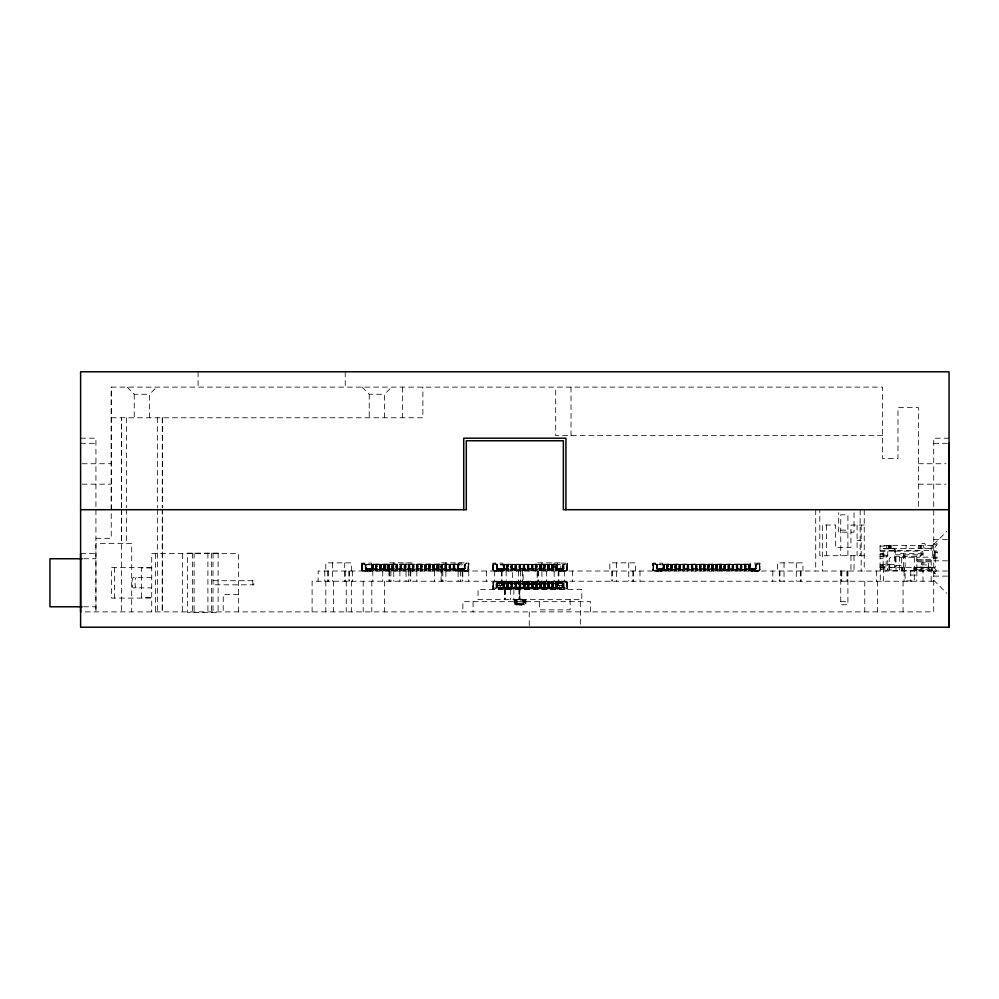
<?xml version="1.0" encoding="UTF-8"?>
<svg xmlns="http://www.w3.org/2000/svg" width="999" height="999" viewBox="0 0 999 999"><rect width="100%" height="100%" fill="white"/><g stroke="black" fill="none" stroke-linecap="round" stroke-linejoin="round"><path stroke-width="0.75" stroke-dasharray="5 3.75" d="M95.929 509.715L95.929 611.888L95.929 543.431L131.693 543.431L131.693 611.888M111.251 509.715L111.251 387.113L882.629 387.113L882.629 458.628L897.964 458.628L897.964 407.542L918.393 407.542L918.393 509.715M365.147 565.809L365.971 564.81L371.578 564.273L458.841 564.273L371.578 564.285M463.636 569.48L464.498 568.868L464.448 564.81L464.248 568.868L458.841 568.856L458.841 564.785L464.448 564.81L465.272 565.809M503.758 582.767L504.095 587.974L556.318 587.961L556.53 582.767L556.718 587.462L503.983 587.961L503.521 583.441L502.559 582.767L503.558 587.974L503.696 581.443M656.331 565.809L657.155 564.81L662.762 564.273L750.024 564.273L662.762 564.285M894.38 548.851L895.404 549.875L895.404 566.62L894.38 567.644L894.38 548.851L883.141 548.851M880.082 551.51L895.404 551.011M497.102 569.405L496.466 568.156L497.902 568.768M563.861 587.974L563.861 583.379L496.441 583.379L563.249 582.767L563.836 584.09L561.813 583.478M467.582 570.766L468.344 563.149L468.469 570.067L467.22 570.816L363.211 570.816L361.8 569.617L361.638 563.149L361.8 569.617L362.837 570.766M467.507 570.779L468.631 569.617L468.781 563.149L468.469 570.067L468.593 563.149L468.469 570.067L464.76 570.816L466.833 570.816M494.218 581.468L493.144 582.405L493.119 589.098L493.244 582.18L494.218 581.468L565.809 581.443L567.444 583.691L566.82 581.855M514.935 604.482L516.67 604.482L516.695 599.637L516.97 604.582L516.67 599.912L514.935 599.987L515.234 604.782L525.099 604.482L525.099 599.987L524.8 604.782L516.67 604.782M558.291 570.816A1.636 1.636 0 0 0 559.078 571.016L566.908 570.304L567.182 563.149L566.82 570.392M758.016 570.816L755.943 570.816L759.64 570.104L759.777 563.149L759.652 570.067L758.391 570.816L654.382 570.816L652.984 569.617L652.822 563.149L662.762 563.149L662.974 570.816L659.902 570.529M931.168 567.432L931.468 570.716M458.841 568.868L465.272 568.868L458.042 569.393L457.729 564.285L372.814 564.273L372.24 568.818L371.278 569.48M503.758 569.48L503.708 564.46L508.691 564.273L556.318 564.285L556.63 569.393L556.318 564.285L535.264 564.273M555.694 570.816C552.472 559.115 560.352 566.033 555.694 568.481M563.673 582.929L563.836 584.09L562.237 582.767M662.462 569.48L663.423 568.818L663.998 564.273L748.913 564.285L749.125 569.48L756.455 568.868L748.501 568.481L748.288 570.816M371.503 569.455L372.702 564.285L393.756 564.373M758.74 570.779L759.802 569.617L759.964 563.149L750.024 563.149L749.812 570.816L752.884 570.529M371.99 564.685L371.578 569.43L372.814 564.273L373.326 570.816M372.54 564.348L372.365 569.28M496.403 583.591C502.435 582.579 504.507 583.004 504.607 587.674L555.694 587.674C557.729 582.467 555.394 581.605 563.086 583.379C562.549 583.453 562.025 585.289 562.412 587.774M461.7 570.529L458.628 570.816L458.841 563.149L468.843 563.149L468.793 569.805A1.636 1.636 0 0 1 467.22 571.016L462.799 571.016L462.874 581.231M497.689 569.405L497.252 564.81L497.19 568.868C498.776 571.116 495.766 565.996 497.252 564.81L502.872 564.785L497.452 564.785L496.441 565.809M657.642 569.393L657.155 564.81L657.966 569.48M368.718 570.529L371.79 570.816L371.578 563.149L361.576 563.149L361.576 569.38L361.95 570.067L362.088 563.149L362.113 570.304L365.659 570.816L363.586 570.816M494.218 570.791L493.256 570.104L493.369 563.149L493.394 570.304L494.218 570.791L566.558 570.604M493.781 581.63L493.106 582.504A1.436 1.436 0 0 1 494.493 581.443L494.493 581.231A1.636 1.636 0 0 0 492.919 582.442L492.857 589.098L567.444 589.098L567.444 582.867L567.057 582.18L566.933 589.098L566.52 581.63M566.52 570.629L567.37 563.149L557.43 563.149L557.217 570.816L560.139 570.816M653.371 570.392C654.145 571.89 652.135 564.31 653.259 563.149L653.296 570.304L656.842 570.816L654.77 570.816M375.724 568.793L375.774 564.91L376.998 564.91L377.135 569.018L375.636 569.018L375.774 566.421M507.005 568.793L507.055 564.91L508.291 564.91L508.429 569.018L506.918 569.018L507.055 566.421M666.907 568.793L666.957 564.91L668.181 564.91L668.319 569.018L666.82 569.018L666.957 566.421M504.607 581.955L493.394 581.955L493.369 589.098L493.144 582.405M748.288 570.304L759.49 570.304L759.515 563.149L759.977 569.805A1.636 1.636 0 0 1 758.391 571.016L753.77 570.816M492.857 588.798L493.681 587.974L497.452 587.974L497.452 582.767L557.879 582.954L557.504 587.162L502.335 587.162C502.26 571.241 504.108 598.039 504.607 583.766M457.105 570.816L457.105 568.743L458.004 568.493L457.729 564.285L406.019 564.273M562.4 568.768C565.521 569.08 563.249 561.563 557.43 564.785L563.049 564.81L563.861 565.809M664.497 570.816L663.998 564.273L663.548 569.28M749.687 569.48L748.913 564.285L663.486 564.785M525.099 599.987L523.364 599.987L523.101 604.495L525.099 604.482M365.147 564.273L365.759 569.48L464.66 569.48L465.247 568.156L463.798 568.768M503.658 569.28L496.441 568.868L502.872 568.868L497.452 568.868M656.331 564.273L656.942 569.48L755.843 569.48L756.43 568.156L754.982 568.768M563.573 587.175L563.736 583.379L563.411 587.3L557.43 587.462L562.849 587.462L563.861 586.45M502.022 582.767L504.632 582.767M516.683 604.283C527.36 607.892 525.499 595.591 516.933 599.825C528.483 597.177 524.925 608.416 515.234 604.482L516.683 604.283L516.833 599.712M501.723 583.478L501.61 585.626L501.423 582.767L501.723 583.478L497.727 583.591M497.165 583.741L498.139 582.767L497.252 587.449L502.872 587.462L497.452 587.462L496.441 586.45M755.431 568.868L755.631 564.81L750.024 564.785L750.024 568.868L755.431 568.868L754.819 569.48M503.121 587.537L556.48 587.674C554.87 584.24 559.502 582.917 555.694 583.766M373.326 568.743L373.326 564.572M504.607 568.743C505.894 559.964 501.223 566.62 504.607 568.481M555.694 583.503L555.694 587.674L555.694 581.443M664.497 568.743L664.497 564.572M523.364 599.912L524.8 599.987C521.828 598.551 521.79 606.081 524.8 604.782M371.578 564.785L366.171 564.785L365.909 568.868L366.783 569.48M503.808 564.373L503.521 568.818L497.215 568.868L497.452 564.785M562.849 587.462L563.111 583.379L563.411 587.3M663.723 564.348L663.348 568.98L657.105 568.868L657.354 564.785L662.762 564.785M459.14 568.768C456.406 566.795 459.428 571.678 464.248 569.48L464.248 564.273L468.032 564.273L468.843 563.461M464.822 564.959L464.51 568.868L458.179 568.818L459.14 569.48M498.064 582.767C496.266 586.763 496.928 589.173 497.689 582.854M562.849 564.785L563.111 568.868L563.411 564.959M749.188 564.46L749.3 568.468L750.024 568.493M760.027 563.461L759.215 564.273L755.431 564.273L755.431 569.48L749.362 568.818L755.681 568.868L755.631 564.81L755.144 569.393M458.004 564.46L458.004 568.493L458.116 567.744M461.7 570.716L458.628 570.816M752.884 570.716L749.812 570.816M372.302 564.785C372.127 577.659 375.237 554.932 371.578 568.493M502.872 589.098L503.084 581.443L500.012 581.543L503.084 581.443M493.244 582.18L493.069 583.691M567.157 569.855L567.444 568.568L566.908 570.304L555.694 570.304M565.434 570.816L563.361 570.816L566.233 570.966A1.636 1.636 0 0 0 567.382 569.805L567.444 563.149M664.285 568.481L663.448 568.019L663.511 564.635L663.099 569.48M494.867 581.443L500.162 581.443M555.694 581.955L567.195 582.504A1.436 1.436 0 0 0 565.809 581.443L563.361 581.443L565.434 581.443M563.861 564.273L563.249 569.48L496.441 568.868L503.671 568.98M379.857 568.481L381.231 569.018L381.081 564.91L379.857 564.91L379.72 569.018M383.941 568.481L385.314 569.018L385.177 564.91L383.941 564.91L383.803 569.018M388.037 568.481L389.398 569.018L389.26 564.91L388.037 564.91L387.887 569.018M392.12 568.481L393.481 569.018L393.344 564.91L392.12 564.91L391.983 569.018M396.203 568.481L397.577 569.018L397.427 564.91L396.203 564.91L396.066 569.018M400.299 568.481L401.66 569.018L401.523 564.91L400.299 564.91L400.149 569.018M404.383 568.481L405.744 569.018L405.606 564.91L404.383 564.91L404.245 569.018M408.466 568.481L409.827 569.018L409.69 564.91L408.466 564.91L408.329 569.018M412.55 568.481L413.923 569.018L413.773 564.91L412.55 564.91L412.412 569.018M416.645 568.481L418.007 569.018L417.869 564.91L416.645 564.91L416.496 569.018M420.729 568.481L422.09 569.018L421.953 564.91L420.729 564.91L420.591 569.018M424.812 568.481L426.186 569.018L426.036 564.91L424.812 564.91L424.675 569.018M428.896 568.481L430.269 569.018L430.132 564.91L428.896 564.91L428.758 569.018M432.992 568.481L434.353 569.018L434.215 564.91L432.992 564.91L432.842 569.018M437.075 568.481L438.436 569.018L438.299 564.91L437.075 564.91L436.938 569.018M441.158 568.481L442.532 569.018L442.382 564.91L441.158 564.91L441.021 569.018M445.242 568.481L446.615 569.018L446.478 564.91L445.242 564.91L445.104 569.018M449.338 568.481L450.699 569.018L450.561 564.91L449.338 564.91L449.188 569.018M453.421 568.481L454.782 569.018L454.645 564.91L453.421 564.91L453.284 569.018M508.291 587.35L508.429 583.229L506.918 583.229L507.055 587.35M511.151 568.481L512.512 569.018L512.375 564.91L511.151 564.91L511.001 569.018M512.375 587.35L512.512 583.229L511.001 583.229L511.151 587.35M515.234 568.481L516.595 569.018L516.458 564.91L515.234 564.91L515.097 569.018M516.458 587.35L516.595 583.229L515.097 583.229L515.234 587.35M519.318 568.481L520.691 569.018L520.541 564.91L519.318 564.91L519.18 569.018M520.541 587.35L520.691 583.229L519.18 583.229L519.318 587.35M523.414 568.481L524.775 569.018L524.637 564.91L523.414 564.91L523.264 569.018M524.637 587.35L524.775 583.229L523.264 583.229L523.414 587.35M527.497 568.481L528.858 569.018L528.721 564.91L527.497 564.91L527.36 569.018M528.721 587.35L528.858 583.229L527.36 583.229L527.497 587.35M531.58 568.481L532.942 569.018L532.804 564.91L531.58 564.91L531.443 569.018M532.804 587.35L532.942 583.229L531.443 583.229L531.58 587.35M535.664 568.481L537.037 569.018L536.888 564.91L535.664 564.91L535.526 569.018M536.888 587.35L537.037 583.229L535.526 583.229L535.664 587.35M539.76 568.481L541.121 569.018L540.983 564.91L539.76 564.91L539.61 569.018M540.983 587.35L541.121 583.229L539.61 583.229L539.76 587.35M543.843 568.481L545.204 569.018L545.067 564.91L543.843 564.91L543.706 569.018M545.067 587.35L545.204 583.229L543.706 583.229L543.843 587.35M547.927 568.481L549.3 569.018L549.15 564.91L547.927 564.91L547.789 569.018M549.15 587.35L549.3 583.229L547.789 583.229L547.927 587.35M552.01 568.481L553.384 569.018L553.246 564.91L552.01 564.91L551.873 569.018M553.246 587.35L553.384 583.229L551.873 583.229L552.01 587.35M671.041 568.481L672.414 569.018L672.265 564.91L671.041 564.91L670.903 569.018M675.124 568.481L676.498 569.018L676.36 564.91L675.124 564.91L674.987 569.018M679.22 568.481L680.581 569.018L680.444 564.91L679.22 564.91L679.07 569.018M683.304 568.481L684.665 569.018L684.527 564.91L683.304 564.91L683.166 569.018M687.387 568.481L688.761 569.018L688.611 564.91L687.387 564.91L687.25 569.018M691.47 568.481L692.844 569.018L692.707 564.91L691.47 564.91L691.333 569.018M695.566 568.481L696.927 569.018L696.79 564.91L695.566 564.91L695.416 569.018M699.65 568.481L701.011 569.018L700.873 564.91L699.65 564.91L699.512 569.018M703.733 568.481L705.107 569.018L704.957 564.91L703.733 564.91L703.596 569.018M707.829 568.481L709.19 569.018L709.053 564.91L707.829 564.91L707.679 569.018M711.912 568.481L713.274 569.018L713.136 564.91L711.912 564.91L711.775 569.018M715.996 568.481L717.369 569.018L717.22 564.91L715.996 564.91L715.858 569.018M720.079 568.481L721.453 569.018L721.315 564.91L720.079 564.91L719.942 569.018M724.175 568.481L725.536 569.018L725.399 564.91L724.175 564.91L724.025 569.018M728.259 568.481L729.62 569.018L729.482 564.91L728.259 564.91L728.121 569.018M732.342 568.481L733.716 569.018L733.566 564.91L732.342 564.91L732.205 569.018M736.425 568.481L737.799 569.018L737.662 564.91L736.425 564.91L736.288 569.018M740.521 568.481L741.882 569.018L741.745 564.91L740.521 564.91L740.371 569.018M744.605 568.481L745.966 569.018L745.828 564.91L744.605 564.91L744.467 569.018M468.568 569.855L468.643 568.568M759.752 569.855L759.827 568.568M555.919 583.766L556.593 583.753L556.68 587.649L503.346 587.674L503.284 582.804M381.343 569.28L379.608 569.28L381.343 569.28L381.243 571.016M385.427 569.28L383.691 569.28L385.427 569.28L385.327 571.016M389.51 569.28L387.774 569.28L389.51 569.28L389.41 571.016M393.606 569.28L391.87 569.28L393.606 569.28L393.494 571.016M397.689 569.28L395.954 569.28L397.689 569.28L397.59 571.016M401.773 569.28L400.037 569.28L401.773 569.28L401.673 571.016M405.856 569.28L404.12 569.28L405.856 569.28L405.756 571.016M409.952 569.28L408.216 569.28L409.952 569.28L409.852 571.016M414.036 569.28L412.3 569.28L414.036 569.28L413.936 571.016M418.119 569.28L416.383 569.28L418.119 569.28L418.019 571.016M422.202 569.28L420.467 569.28L422.202 569.28L422.102 571.016M426.298 569.28L424.563 569.28L426.298 569.28L426.198 571.016M430.382 569.28L428.646 569.28L430.382 569.28L430.282 571.016M434.465 569.28L432.729 569.28L434.465 569.28L434.365 571.016M438.561 569.28L436.813 569.28L438.561 569.28L438.449 571.016M442.644 569.28L440.909 569.28L442.644 569.28L442.545 571.016M446.728 569.28L444.992 569.28L446.728 569.28L446.628 571.016M450.811 569.28L449.075 569.28L450.811 569.28L450.711 571.016M454.907 569.28L453.171 569.28L454.907 569.28L454.795 571.016M672.527 569.28L670.791 569.28L672.527 569.28L672.427 571.016M676.61 569.28L674.874 569.28L676.61 569.28L676.51 571.016M680.694 569.28L678.958 569.28L680.694 569.28L680.594 571.016M684.79 569.28L683.041 569.28L684.79 569.28L684.677 571.016M688.873 569.28L687.137 569.28L688.873 569.28L688.773 571.016M692.956 569.28L691.221 569.28L692.956 569.28L692.856 571.016M697.04 569.28L695.304 569.28L697.04 569.28L696.94 571.016M701.136 569.28L699.4 569.28L701.136 569.28L701.023 571.016M705.219 569.28L703.483 569.28L705.219 569.28L705.119 571.016M709.302 569.28L707.567 569.28L709.302 569.28L709.203 571.016M713.386 569.28L711.65 569.28L713.386 569.28L713.286 571.016M717.482 569.28L715.746 569.28L717.482 569.28L717.382 571.016M721.565 569.28L719.829 569.28L721.565 569.28L721.465 571.016M725.649 569.28L723.913 569.28L725.649 569.28L725.549 571.016M729.745 569.28L727.996 569.28L729.745 569.28L729.632 571.016M733.828 569.28L732.092 569.28L733.828 569.28L733.728 571.016M737.911 569.28L736.176 569.28L737.911 569.28L737.811 571.016M741.995 569.28L740.259 569.28L741.995 569.28L741.895 571.016M746.091 569.28L744.355 569.28L746.091 569.28L745.978 571.016M748.501 568.481L748.913 564.285L749.337 568.019M750.024 564.285L749.612 569.48L750.324 569.48M504.383 568.481C500.786 569.442 505.694 567.569 503.621 564.61L503.708 567.757M558.416 582.767L558.216 585.626L558.416 582.767L557.779 582.817M465.272 564.273L464.66 569.48L465.272 564.585L466.708 563.149M756.455 564.273L755.843 569.48L756.455 564.585L757.891 563.149M503.621 584.103L504.607 583.503M497.152 583.478L496.466 584.09L496.628 582.929M556.992 584.303L557.804 583.478L502.022 583.478L502.847 584.303M557.504 589.21L558.016 587.774L563.636 587.774L563.149 583.478M558.528 589.21L559.04 587.774M562.887 568.593L563.836 568.156L563.673 569.318M560.139 581.443L557.217 581.443L557.43 589.098M510.988 581.231L510.889 582.966L512.624 582.966L512.624 569.28L510.889 569.28L510.988 571.016M516.608 571.016L516.72 569.28L514.985 569.28L515.084 571.016M520.704 571.016L520.804 569.28L519.068 569.28L519.168 571.016M524.787 571.016L524.887 569.28L523.151 569.28L523.151 582.966L524.887 582.966L524.787 581.231M528.871 571.016L528.971 569.28L527.235 569.28L527.335 571.016M532.954 571.016L533.066 569.28L531.331 569.28L531.431 571.016M535.514 581.231L535.414 582.966L537.15 582.966L537.15 569.28L535.414 569.28L535.514 571.016M541.133 571.016L541.233 569.28L539.497 569.28L539.597 571.016M545.217 571.016L545.317 569.28L543.581 569.28L543.693 571.016M549.313 571.016L549.413 569.28L547.677 569.28L547.777 571.016M553.396 571.016L553.496 569.28L551.76 569.28L551.86 571.016M563.748 569.243L556.718 568.468L556.593 564.46M497.04 583.478L496.203 584.203L497.902 583.478L497.165 584.203L497.215 583.379L503.371 583.154M557.879 582.954L558.216 583.591M496.84 571.016L496.94 570.204M468.469 570.067L468.843 569.38M567.057 570.067L567.232 569.38M759.652 570.067L760.027 569.38M371.541 568.731L372.265 568.019M503.071 568.631L503.546 568.019M557.28 583.553L556.718 584.502M664.497 568.481L662.462 568.768L663.448 568.019M749.3 570.741L749.412 564.273M496.515 583.079L503.671 583.279M503.284 564.685L557.43 564.273L503.284 564.685C502.372 572.177 505.619 568.181 497.452 569.48L497.452 564.273L493.681 564.273L492.857 563.461M368.881 570.816L371.79 570.816M500.162 570.816L503.084 570.816L502.872 563.149L492.857 563.149L492.919 569.805A1.636 1.636 0 0 0 494.493 571.016L494.493 570.816A1.436 1.436 0 0 1 493.106 569.755L493.781 570.629M660.064 570.816L662.974 570.816M556.73 583.691C558.603 580.981 554.982 585.601 556.543 587.712M496.84 570.816L494.867 570.816M932.704 548.439L932.704 545.379L934.752 542.307L937.299 544.018L935.251 547.077A3.059 3.059 0 0 1 932.704 548.439L883.141 548.439L883.141 567.644M458.154 568.019L458.841 568.493M503.546 584.24L502.872 583.766M556.718 564.785L557.292 569.38L556.78 568.818L563.074 568.98L563.074 568.281M557.804 582.767L557.43 583.104M563.411 568.718C564.335 569.842 563.336 567.956 563.861 564.585L565.297 563.149M461.251 570.816L460.489 571.016A1.636 1.636 0 0 1 459.702 570.816L461.288 571.016M500.449 581.443L501.223 581.231A1.636 1.636 0 0 1 502.01 581.443L500.424 581.231M559.852 570.816L559.078 571.016M752.434 570.816L751.673 571.016A1.636 1.636 0 0 1 750.886 570.816L752.472 571.016M557.23 583.016L562.849 582.767L562.849 587.974L566.62 587.974L567.444 588.798M495.454 570.816L494.493 570.816M556.793 583.104L563.848 583.204L563.861 587.674L565.297 589.098M555.694 568.743L555.694 564.572M663.348 568.98L662.687 569.455M921.465 555.032L919.417 557.28L895.404 557.28M468.231 570.392L457.105 570.304M515.234 599.987L516.67 599.912M149.575 417.769L149.575 394.268L156.718 387.113M384.565 417.769L384.565 394.268L391.708 387.113M496.89 564.959L497.19 568.868L496.466 568.156M502.335 589.21L501.823 587.774L496.203 587.774L496.203 583.791L497.227 582.767M495.005 589.098L496.441 587.674L496.466 583.279L497.065 587.387L497.19 583.379L497.452 587.462M514.935 599.987L515.234 604.782M563.561 569.405L556.63 568.98M556.992 587.262L556.281 587.974L556.593 583.753L556.618 587.762M922.989 554.52L920.691 555.032M933.728 544.455L946.865 531.318M458.841 564.285L458.429 569.48M557.43 564.285L557.017 569.48L562.849 569.48L562.849 564.273L566.62 564.273L567.444 563.461M364.498 571.016L367.832 570.816M462.587 571.016L465.921 570.816M495.791 571.016L499.125 570.816M495.791 581.443L499.125 581.231M561.176 571.016L564.51 570.816M564.373 571.016L564.298 581.443L559.078 581.231A1.636 1.636 0 0 0 558.291 581.443M655.681 571.016L659.015 570.816M753.77 571.016L757.105 570.816M369.131 571.016L370.716 570.816A1.636 1.636 0 0 1 369.93 571.016L369.168 570.816M500.424 571.016L502.01 570.816A1.636 1.636 0 0 1 501.223 571.016L500.449 570.816M660.314 571.016L661.9 570.816A1.636 1.636 0 0 1 661.113 571.016L660.351 570.816M557.105 583.891L502.834 583.516M759.402 570.392L758.691 570.779M372.165 568.256L371.278 568.768M750.324 568.768L662.974 568.631L663.998 564.273L664.073 568.481L663.873 564.285M662.899 569.38L657.155 569.08L656.355 568.156L656.942 569.48M464.06 568.718L465.247 568.156L464.822 568.718M755.244 568.718L755.681 568.156L755.681 568.868M756.006 568.718L756.43 568.156L755.731 568.768M933.89 572.502L936.438 570.804M523.364 599.675L523.351 604.782M516.67 604.482L516.883 599.974M523.364 599.987L523.364 604.482M458.017 570.816L458.229 564.273M556.605 570.816L556.818 564.273M372.852 569.48L372.839 569.28M504.145 569.48L504.133 569.28M555.694 583.066L504.133 582.979M664.035 569.48L664.023 569.28M494.493 581.443L495.454 581.443M557.492 582.792L557.43 587.974L502.872 587.974L557.43 587.974M562.612 582.767L563.636 583.791L563.573 587.774L563.573 583.379L563.049 587.449L562.812 582.941L557.43 583.404M662.762 569.143L663.174 564.685M564.51 581.231L566.233 581.293A1.636 1.636 0 0 1 567.382 582.442M562.237 569.48L563.074 568.98L555.919 568.481M361.626 569.805L361.825 569.755A1.436 1.436 0 0 0 363.211 570.816L363.211 571.016A1.636 1.636 0 0 1 361.626 569.805L362.912 570.779M492.919 569.805L493.069 568.568L493.394 570.304L504.607 570.304M652.809 569.805L653.009 569.755A1.436 1.436 0 0 0 654.382 570.816L654.382 571.016A1.636 1.636 0 0 1 652.809 569.805L653.009 563.149L653.296 570.304L664.497 570.304M366.171 564.785L365.222 565.422L365.284 568.868L365.771 564.86L365.909 568.868L372.165 568.98M657.354 564.785L656.405 565.422L656.468 568.868L656.955 564.86L657.092 568.868L657.105 568.156L657.804 568.768M662.524 568.768L656.331 568.868L663.561 568.98M501.61 583.591L502.335 583.478M506.218 583.99L508.666 583.753M510.302 583.99L512.749 583.753M514.385 583.99L516.833 583.753M518.469 583.99L520.929 583.753M522.564 583.99L525.012 583.753M526.648 583.99L529.095 583.753M530.731 583.99L533.191 583.753M534.815 583.99L537.275 583.753M538.911 583.99L541.358 583.753M542.994 583.99L545.442 583.753M547.077 583.99L549.537 583.753M551.173 583.99L553.621 583.753M556.718 567.744L556.593 568.493M503.708 584.49L503.808 587.887M503.084 570.816L496.94 570.304L502.872 570.304M371.578 570.304L365.659 570.304L373.326 570.304M662.762 570.304L656.842 570.304L659.902 570.716M557.43 581.955L563.361 581.955M496.94 581.955L502.872 581.955M557.842 583.154L553.621 583.316L553.621 584.502L551.173 584.502L551.173 583.316M556.643 569.13L563.861 568.868M501.973 582.904L504.632 582.817M556.78 583.441L563.074 583.279M502.872 568.493L503.446 568.256M510.988 570.204L512.524 570.204M515.084 570.204L516.608 570.204M519.168 570.204L520.704 570.204M523.251 570.204L524.787 570.204M527.335 570.204L528.871 570.204M531.431 570.204L532.954 570.204M535.514 570.204L537.05 570.204M539.597 570.204L541.133 570.204M543.693 570.204L545.217 570.204M547.777 570.204L549.313 570.204M551.86 570.204L553.396 570.204M510.988 582.08L512.524 582.08M515.084 582.08L516.608 582.08M519.168 582.08L520.704 582.055M523.251 582.08L524.787 582.055M527.335 582.08L528.871 582.055M531.431 582.08L532.954 582.08M535.514 582.08L537.05 582.055M539.597 582.08L541.133 582.08M543.693 582.08L545.217 582.08M547.777 582.08L549.313 582.08M551.86 582.08L553.396 582.08M373.102 568.481L372.415 568.493L372.39 564.485M535.264 564.373L503.983 564.285L503.621 568.156M373.326 568.481L372.814 564.273M662.762 568.856L657.392 569.318M127.098 387.113L134.241 394.268L149.575 394.268M362.088 387.113L369.23 394.268L384.565 394.268M111.251 417.769L422.877 417.769L422.877 387.113M882.629 435.639L555.694 435.639L555.694 387.113M80.607 438.199L95.929 438.199L95.929 508.166M949.05 438.199L933.715 438.199L933.728 611.888L80.607 611.888M80.607 443.306L95.929 443.306M933.728 443.306L949.05 443.306M82.13 463.736L111.251 463.736M918.393 463.736L945.978 463.736M82.13 484.178L111.251 484.178M918.393 484.178L945.978 484.178M864.247 525.037L850.961 525.037L850.961 547.514L835.639 547.514L835.639 525.037L822.352 525.037L822.352 571.016M840.746 530.157L847.901 530.157M95.929 538.324L111.251 538.324L111.251 387.113M933.728 539.647L949.05 539.647M857.092 540.372L861.175 540.372M932.704 545.379L880.082 545.379L880.082 571.016M880.082 546.103L888.248 546.103M880.082 550.486L931.168 550.486M895.404 551.148L921.253 551.148A1.736 1.736 0 0 1 922.989 552.884L922.989 581.231M894.38 551.398L895.404 551.398M933.865 550.998A1.536 0.987 -90 0 1 934.852 552.522L937.199 552.522L937.199 557.117A1.536 0.987 -90 0 1 936.2 558.653L931.168 558.653L931.293 570.716L916.857 570.716L916.857 557.117A1.536 1.536 0 0 0 915.334 555.594L914.31 555.594L914.31 580.931L905.106 580.931L905.106 570.716M80.607 553.646L95.929 553.646M922.989 553.646L899.487 553.646L899.487 571.016M880.082 553.858L883.141 553.858M880.082 554.158L887.749 554.158M895.404 554.77L918.855 554.77L920.953 552.459L922.077 553.496L920.441 555.307A3.059 3.059 0 0 1 918.168 556.306L895.404 556.306M864.247 555.694L819.804 555.694L819.804 509.715M883.141 555.806L887.749 555.806M880.082 556.131L887.749 556.131M880.082 556.406L883.141 556.406M922.989 557.23L937.199 557.117M880.082 558.241L883.141 558.241M83.666 558.753L95.929 558.753M916.857 559.677L931.168 559.677M916.857 560.789L931.168 560.789M933.728 560.814L949.05 560.814M916.857 561.813L931.168 561.813M361.576 563.461L362.387 564.273L366.171 564.273L366.171 569.48M652.759 563.461L653.571 564.273L657.354 564.273L657.354 569.48M880.082 564.585L895.404 564.585M887.749 564.885L889.784 564.885L889.784 569.992M921.465 564.885L928.608 564.885M375.774 565.184L376.998 565.184M379.857 565.184L381.081 565.184M383.941 565.184L385.177 565.184M388.037 565.184L389.26 565.184M392.12 565.184L393.344 565.184M396.203 565.184L397.427 565.184M400.299 565.184L401.523 565.184M404.383 565.184L405.606 565.184M408.466 565.184L409.69 565.184M412.55 565.184L413.773 565.184M416.645 565.184L417.869 565.184M420.729 565.184L421.953 565.184M424.812 565.184L426.036 565.184M428.896 565.184L430.132 565.184M432.992 565.184L434.215 565.184M437.075 565.184L438.299 565.184M441.158 565.184L442.382 565.184M445.242 565.184L446.478 565.184M449.338 565.184L450.561 565.184M453.421 565.184L454.645 565.184M507.055 565.184L508.291 565.184M511.151 565.184L512.375 565.184M515.234 565.184L516.458 565.184M519.318 565.184L520.541 565.184M523.414 565.184L524.637 565.184M527.497 565.184L528.721 565.184M531.58 565.184L532.804 565.184M535.664 565.184L536.888 565.184M539.76 565.184L540.983 565.184M543.843 565.184L545.067 565.184M547.927 565.184L549.15 565.184M552.01 565.184L553.246 565.184M666.957 565.184L668.181 565.184M671.041 565.184L672.265 565.184M675.124 565.184L676.36 565.184M679.22 565.184L680.444 565.184M683.304 565.184L684.527 565.184M687.387 565.184L688.611 565.184M691.47 565.184L692.707 565.184M695.566 565.184L696.79 565.184M699.65 565.184L700.873 565.184M703.733 565.184L704.957 565.184M707.829 565.184L709.053 565.184M711.912 565.184L713.136 565.184M715.996 565.184L717.22 565.184M720.079 565.184L721.315 565.184M724.175 565.184L725.399 565.184M728.259 565.184L729.482 565.184M732.342 565.184L733.566 565.184M736.425 565.184L737.662 565.184M740.521 565.184L741.745 565.184M744.605 565.184L745.828 565.184M880.082 565.609L883.141 565.609M896.016 565.609L901.535 565.609M375.574 565.884L377.197 565.884M379.657 565.884L381.293 565.884M383.741 565.884L385.377 565.884M387.824 565.884L389.46 565.884M391.92 565.884L393.556 565.884M396.004 565.884L397.639 565.884M400.087 565.884L401.723 565.884M404.17 565.884L405.806 565.884M408.266 565.884L409.902 565.884M412.35 565.884L413.986 565.884M416.433 565.884L418.069 565.884M420.517 565.884L422.152 565.884M424.612 565.884L426.248 565.884M428.696 565.884L430.332 565.884M432.779 565.884L434.415 565.884M436.875 565.884L438.499 565.884M440.959 565.884L442.594 565.884M445.042 565.884L446.678 565.884M449.125 565.884L450.761 565.884M453.221 565.884L454.857 565.884M506.855 565.884L508.491 565.884M510.939 565.884L512.574 565.884M515.034 565.884L516.67 565.884M519.118 565.884L520.754 565.884M523.201 565.884L524.837 565.884M527.285 565.884L528.921 565.884M531.381 565.884L533.016 565.884M535.464 565.884L537.1 565.884M539.547 565.884L541.183 565.884M543.631 565.884L545.267 565.884M547.727 565.884L549.363 565.884M551.81 565.884L553.446 565.884M666.745 565.884L668.381 565.884M670.841 565.884L672.477 565.884M674.924 565.884L676.56 565.884M679.008 565.884L680.644 565.884M683.104 565.884L684.727 565.884M687.187 565.884L688.823 565.884M691.271 565.884L692.906 565.884M695.354 565.884L696.99 565.884M699.45 565.884L701.086 565.884M703.533 565.884L705.169 565.884M707.617 565.884L709.253 565.884M711.7 565.884L713.336 565.884M715.796 565.884L717.432 565.884M719.879 565.884L721.515 565.884M723.963 565.884L725.599 565.884M728.059 565.884L729.682 565.884M732.142 565.884L733.778 565.884M736.226 565.884L737.861 565.884M740.309 565.884L741.945 565.884M744.405 565.884L746.041 565.884M375.774 566.221L376.998 566.221M379.857 566.221L381.081 566.221M383.941 566.221L385.177 566.221M388.037 566.221L389.26 566.221M392.12 566.221L393.344 566.221M396.203 566.221L397.427 566.221M400.299 566.221L401.523 566.221M404.383 566.221L405.606 566.221M408.466 566.221L409.69 566.221M412.55 566.221L413.773 566.221M416.645 566.221L417.869 566.221M420.729 566.221L421.953 566.221M424.812 566.221L426.036 566.221M428.896 566.221L430.132 566.221M432.992 566.221L434.215 566.221M437.075 566.221L438.299 566.221M441.158 566.221L442.382 566.221M445.242 566.221L446.478 566.221M449.338 566.221L450.561 566.221M453.421 566.221L454.645 566.221M507.055 566.221L508.291 566.221M511.151 566.221L512.375 566.221M515.234 566.221L516.458 566.221M519.318 566.221L520.541 566.221M523.414 566.221L524.637 566.221M527.497 566.221L528.721 566.221M531.58 566.221L532.804 566.221M535.664 566.221L536.888 566.221M539.76 566.221L540.983 566.221M543.843 566.221L545.067 566.221M547.927 566.221L549.15 566.221M552.01 566.221L553.246 566.221M666.957 566.221L668.181 566.221M671.041 566.221L672.265 566.221M675.124 566.221L676.36 566.221M679.22 566.221L680.444 566.221M683.304 566.221L684.527 566.221M687.387 566.221L688.611 566.221M691.47 566.221L692.707 566.221M695.566 566.221L696.79 566.221M699.65 566.221L700.873 566.221M703.733 566.221L704.957 566.221M707.829 566.221L709.053 566.221M711.912 566.221L713.136 566.221M715.996 566.221L717.22 566.221M720.079 566.221L721.315 566.221M724.175 566.221L725.399 566.221M728.259 566.221L729.482 566.221M732.342 566.221L733.566 566.221M736.425 566.221L737.662 566.221M740.521 566.221L741.745 566.221M744.605 566.221L745.828 566.221M375.574 566.545L377.197 566.545M379.657 566.545L381.293 566.545M383.741 566.545L385.377 566.545M387.824 566.545L389.46 566.545M391.92 566.545L393.556 566.545M396.004 566.545L397.639 566.545M400.087 566.545L401.723 566.545M404.17 566.545L405.806 566.545M408.266 566.545L409.902 566.545M412.35 566.545L413.986 566.545M416.433 566.545L418.069 566.545M420.517 566.545L422.152 566.545M424.612 566.545L426.248 566.545M428.696 566.545L430.332 566.545M432.779 566.545L434.415 566.545M436.875 566.545L438.499 566.545M440.959 566.545L442.594 566.545M445.042 566.545L446.678 566.545M449.125 566.545L450.761 566.545M453.221 566.545L454.857 566.545M506.855 566.545L508.491 566.545M510.939 566.545L512.574 566.545M515.034 566.545L516.67 566.545M519.118 566.545L520.754 566.545M523.201 566.545L524.837 566.545M527.285 566.545L528.921 566.545M531.381 566.545L533.016 566.545M535.464 566.545L537.1 566.545M539.547 566.545L541.183 566.545M543.631 566.545L545.267 566.545M547.727 566.545L549.363 566.545M551.81 566.545L553.446 566.545M666.745 566.545L668.381 566.545M670.841 566.545L672.477 566.545M674.924 566.545L676.56 566.545M679.008 566.545L680.644 566.545M683.104 566.545L684.727 566.545M687.187 566.545L688.823 566.545M691.271 566.545L692.906 566.545M695.354 566.545L696.99 566.545M699.45 566.545L701.086 566.545M703.533 566.545L705.169 566.545M707.617 566.545L709.253 566.545M711.7 566.545L713.336 566.545M715.796 566.545L717.432 566.545M719.879 566.545L721.515 566.545M723.963 566.545L725.599 566.545M728.059 566.545L729.682 566.545M732.142 566.545L733.778 566.545M736.226 566.545L737.861 566.545M740.309 566.545L741.945 566.545M744.405 566.545L746.041 566.545M880.082 566.421L889.272 566.421M375.574 567.12L377.197 567.12M379.657 567.12L381.293 567.12M383.741 567.12L385.377 567.12M387.824 567.12L389.46 567.12M391.92 567.12L393.556 567.12M396.004 567.12L397.639 567.12M400.087 567.12L401.723 567.12M404.17 567.12L405.806 567.12M408.266 567.12L409.902 567.12M412.35 567.12L413.986 567.12M416.433 567.12L418.069 567.12M420.517 567.12L422.152 567.12M424.612 567.12L426.248 567.12M428.696 567.12L430.332 567.12M432.779 567.12L434.415 567.12M436.875 567.12L438.499 567.12M440.959 567.12L442.594 567.12M445.042 567.12L446.678 567.12M449.125 567.12L450.761 567.12M453.221 567.12L454.857 567.12M506.855 567.12L508.491 567.12M510.939 567.12L512.574 567.12M515.034 567.12L516.67 567.12M519.118 567.12L520.754 567.12M523.201 567.12L524.837 567.12M527.285 567.12L528.921 567.12M531.381 567.12L533.016 567.12M535.464 567.12L537.1 567.12M539.547 567.12L541.183 567.12M543.631 567.12L545.267 567.12M547.727 567.12L549.363 567.12M551.81 567.12L553.446 567.12M666.745 567.12L668.381 567.12M670.841 567.12L672.477 567.12M674.924 567.12L676.56 567.12M679.008 567.12L680.644 567.12M683.104 567.12L684.727 567.12M687.187 567.12L688.823 567.12M691.271 567.12L692.906 567.12M695.354 567.12L696.99 567.12M699.45 567.12L701.086 567.12M703.533 567.12L705.169 567.12M707.617 567.12L709.253 567.12M711.7 567.12L713.336 567.12M715.796 567.12L717.432 567.12M719.879 567.12L721.515 567.12M723.963 567.12L725.599 567.12M728.059 567.12L729.682 567.12M732.142 567.12L733.778 567.12M736.226 567.12L737.861 567.12M740.309 567.12L741.945 567.12M744.405 567.12L746.041 567.12M151.711 567.444L111.563 567.444L111.563 598.089L151.711 598.089M922.989 567.444L935.251 567.444L935.251 557.23M880.082 567.644L932.704 567.644A3.059 3.059 0 0 1 935.251 569.005L937.299 572.077L934.752 573.776L932.704 570.716L932.704 567.644M151.711 567.956L141.521 567.956L141.521 597.577L151.711 597.577M880.082 567.956L889.272 567.956M361.775 568.568L361.825 569.755M371.99 568.481L458.878 568.731M503.284 568.481L557.43 568.493M652.959 568.568L653.034 569.855M373.326 569.28L457.105 569.28M504.607 569.28L555.694 569.28M664.497 569.28L748.288 569.28M880.082 569.48L886.076 568.98L886.213 557.33A2.56 2.56 0 0 1 887.749 554.982M381.243 569.592L379.608 569.28M385.327 569.592L383.691 569.28M389.41 569.592L387.774 569.28M393.494 569.592L391.87 569.28M397.59 569.592L395.954 569.28M401.673 569.592L400.037 569.28M405.756 569.592L404.12 569.28M409.852 569.592L408.216 569.28M413.936 569.592L412.3 569.28M418.019 569.592L416.383 569.28M422.102 569.592L420.467 569.28M426.198 569.592L424.563 569.28M430.282 569.592L428.646 569.28M434.365 569.592L432.729 569.28M438.449 569.592L436.813 569.28M442.545 569.592L440.909 569.28M446.628 569.592L444.992 569.28M450.711 569.592L449.075 569.28M454.795 569.592L453.171 569.28M510.988 569.592L512.524 569.592M515.084 569.592L516.608 569.592M519.168 569.592L520.704 569.592M523.251 569.592L524.787 569.592M527.335 569.592L528.871 569.592M531.431 569.592L532.954 569.592M535.514 569.592L537.05 569.592M539.597 569.592L541.133 569.592M543.693 569.592L545.217 569.592M547.777 569.592L549.313 569.592M551.86 569.592L553.396 569.592M672.427 569.592L670.791 569.28M676.51 569.592L674.874 569.28M680.594 569.592L678.958 569.28M684.677 569.592L683.041 569.28M688.773 569.592L687.137 569.28M692.856 569.592L691.221 569.28M696.94 569.592L695.304 569.28M701.023 569.592L699.4 569.28M705.119 569.592L703.483 569.28M709.203 569.592L707.567 569.28M713.286 569.592L711.65 569.28M717.382 569.592L715.746 569.28M721.465 569.592L719.829 569.28M725.549 569.592L723.913 569.28M729.632 569.592L727.996 569.28M733.728 569.592L732.092 569.28M737.811 569.592L736.176 569.28M741.895 569.592L740.259 569.28M745.978 569.592L744.355 569.28M916.857 569.792L931.168 569.792M891.832 569.992L887.749 569.992L887.749 548.851M362.113 570.304L368.718 570.716M375.624 570.204L377.147 570.204M506.905 570.204L508.441 570.204M666.808 570.204L668.331 570.204M371.616 570.554L373.326 570.554M457.105 570.554L458.803 570.554M502.897 570.554L504.607 570.554M555.694 570.554L557.405 570.554M662.799 570.554L664.497 570.554M748.288 570.554L749.987 570.554M932.704 570.716L891.832 570.716L891.832 567.644M933.728 571.016L949.05 571.016M910.726 575.099L916.857 575.099M933.728 576.123L949.05 576.123M151.711 577.659L133.279 577.659A4.083 1.136 -90 0 0 132.193 580.694A11.888 3.297 -90 0 0 132.155 583.791A4.083 1.136 -90 0 0 133.279 587.874L151.711 587.874M213.012 580.719L253.871 580.719L253.871 584.815L213.012 584.815M933.728 581.231L312.113 581.231L312.113 611.888M502.897 581.693L504.607 581.693M555.694 581.693L557.405 581.693M506.905 582.055L508.441 582.055M557.504 583.478L563.424 583.591M506.218 584.303L508.666 584.303M510.302 584.303L512.749 584.303M514.385 584.303L516.833 584.303M518.469 584.303L520.929 584.303M522.564 584.303L525.012 584.303M526.648 584.303L529.095 584.303M530.731 584.303L533.191 584.303M534.815 584.303L537.275 584.303M538.911 584.303L541.358 584.303M542.994 584.303L545.442 584.303M547.077 584.303L549.537 584.303M551.173 584.303L553.621 584.303M506.218 584.502L508.666 584.502L508.666 583.316M518.469 584.502L520.929 584.502L520.929 583.316M525.012 584.502L522.564 584.502L522.564 583.316M537.275 584.502L534.815 584.502L534.815 583.316M506.855 585.139L508.491 585.139M510.939 585.139L512.574 585.139M515.034 585.139L516.67 585.139M519.118 585.139L520.754 585.139M523.201 585.139L524.837 585.139M527.285 585.139L528.921 585.139M531.381 585.139L533.016 585.139M535.464 585.139L537.1 585.139M539.547 585.139L541.183 585.139M543.631 585.139L545.267 585.139M547.727 585.139L549.363 585.139M551.81 585.139L553.446 585.139M496.253 585.626L502.335 585.626M506.855 585.714L508.491 585.714M510.939 585.714L512.574 585.714M515.034 585.714L516.67 585.714M519.118 585.714L520.754 585.714M523.201 585.714L524.837 585.714M527.285 585.714L528.921 585.714M531.381 585.714L533.016 585.714M535.464 585.714L537.1 585.714M539.547 585.714L541.183 585.714M543.631 585.714L545.267 585.714M547.727 585.714L549.363 585.714M551.81 585.714L553.446 585.714M557.504 585.626L563.573 585.626L563.611 587.774L563.411 583.528M508.291 585.839L507.055 585.839L506.918 583.229M511.151 585.839L512.375 585.839M515.234 585.839L516.458 585.839M519.318 585.839L520.541 585.839M523.414 585.839L524.637 585.839M527.497 585.839L528.721 585.839M531.58 585.839L532.804 585.839M535.664 585.839L536.888 585.839M539.76 585.839L540.983 585.839M543.843 585.839L545.067 585.839M547.927 585.839L549.15 585.839M552.01 585.839L553.246 585.839M507.055 586.038L508.291 586.038M511.151 586.038L512.375 586.038M515.234 586.038L516.458 586.038M519.318 586.038L520.541 586.038M523.414 586.038L524.637 586.038M527.497 586.038L528.721 586.038M531.58 586.038L532.804 586.038M535.664 586.038L536.888 586.038M539.76 586.038L540.983 586.038M543.843 586.038L545.067 586.038M547.927 586.038L549.15 586.038M552.01 586.038L553.246 586.038M506.855 586.363L508.491 586.363M510.939 586.363L512.574 586.363M515.034 586.363L516.67 586.363M519.118 586.363L520.754 586.363M523.201 586.363L524.837 586.363M527.285 586.363L528.921 586.363M531.381 586.363L533.016 586.363M535.464 586.363L537.1 586.363M539.547 586.363L541.183 586.363M543.631 586.363L545.267 586.363M547.727 586.363L549.363 586.363M551.81 586.363L553.446 586.363M498.501 588.199L500.037 588.199M500.799 587.774L502.26 588.024M557.567 588.024L558.591 588.024M559.802 588.199L561.338 588.199M501.236 588.024L502.335 588.286M557.504 588.286L558.528 588.286M498.501 588.798L500.037 588.798M502.335 588.798L557.504 588.798M559.802 588.798L561.338 588.798M238.549 594.517L223.227 594.517L223.227 611.888M840.746 601.673L847.901 601.673M83.666 606.78L95.929 606.78M497.452 583.379L502.872 583.404M372.053 569.13L365.971 569.08L365.172 568.156L365.759 569.48M372.377 568.98L365.147 568.868L371.578 568.868L366.208 569.318M749.225 568.98L756.393 569.155M458.042 568.98L465.209 569.155M558.116 583.478L562.1 583.591M556.643 583.116L563.848 583.204M750.024 570.304L755.943 570.304L752.722 570.816M557.43 570.304L563.361 570.304L560.289 570.204L560.289 571.016M458.841 570.304L464.76 570.304L461.538 570.816M406.019 564.373L393.756 564.273M503.346 583.703L502.634 583.054M551.173 583.753L553.621 583.99M547.077 583.753L549.537 583.99M542.994 583.753L545.442 583.99M538.911 583.753L541.358 583.99M534.815 583.753L537.275 583.99M530.731 583.753L533.191 583.99M526.648 583.753L529.095 583.99M522.564 583.753L525.012 583.99M518.469 583.753L520.929 583.99M514.385 583.753L516.833 583.99M510.302 583.753L512.749 583.99M506.218 583.753L508.666 583.99M745.978 569.792L744.455 569.592L744.455 571.016M741.895 569.792L740.359 569.592L740.359 571.016M737.811 569.792L736.275 569.592L736.275 571.016M733.728 569.792L732.192 569.592L732.192 571.016M729.632 569.792L728.109 569.592L728.109 571.016M725.549 569.792L724.013 569.592L724.013 571.016M721.465 569.792L719.929 569.592L719.929 571.016M717.382 569.792L715.846 569.592L715.846 571.016M713.286 569.792L711.763 569.592L711.763 571.016M709.203 569.792L707.667 569.592L707.667 571.016M705.119 569.792L703.583 569.592L703.583 571.016M701.023 569.792L699.5 569.592L699.5 571.016M696.94 569.792L695.404 569.592L695.404 571.016M692.856 569.792L691.32 569.592L691.32 571.016M688.773 569.792L687.237 569.592L687.237 571.016M684.677 569.792L683.154 569.592L683.154 571.016M680.594 569.792L679.058 569.592L679.058 571.016M676.51 569.792L674.974 569.592L674.974 571.016M672.427 569.792L670.891 569.592L670.891 571.016M454.795 569.792L453.271 569.592L453.271 571.016M450.711 569.792L449.175 569.592L449.175 571.016M446.628 569.792L445.092 569.592L445.092 571.016M442.545 569.792L441.009 569.592L441.108 581.231M438.449 569.792L436.925 569.592L436.925 571.016M434.365 569.792L432.829 569.592L432.829 571.016M430.282 569.792L428.746 569.592L428.746 571.016M426.198 569.792L424.662 569.592L424.662 571.016M422.102 569.792L420.579 569.592L420.579 571.016M418.019 569.792L416.483 569.592L416.483 571.016M413.936 569.792L412.4 569.592L412.4 571.016M409.852 569.792L408.316 569.592L408.316 571.016M405.756 569.792L404.233 569.592L404.233 571.016M401.673 569.792L400.137 569.592L400.137 571.016M397.59 569.792L396.054 569.592L396.054 571.016M393.494 569.792L391.97 569.592L391.97 571.016M389.41 569.792L387.874 569.592L387.874 571.016M385.327 569.792L383.791 569.592L383.791 571.016M381.243 569.792L379.707 569.592L379.707 571.016M565.809 581.443L566.558 581.655M557.28 568.693L556.855 568.256M656.78 568.718L656.355 568.156L657.055 568.768M365.597 568.718L365.172 568.156L366.621 568.768M759.977 569.805L759.777 569.755A1.436 1.436 0 0 1 758.391 570.816L758.391 571.016M567.382 569.805L567.195 569.755A1.436 1.436 0 0 1 565.809 570.816M468.793 569.805L468.593 569.755A1.436 1.436 0 0 1 467.22 570.816L467.22 571.016M559.078 581.231L559.852 581.443M663.586 570.816L663.373 564.273M556.605 581.443L556.818 587.974M503.696 570.816L503.484 564.273M372.402 570.816L372.202 564.273M933.89 543.581L936.438 545.292M497.639 568.718L497.215 568.156L497.215 568.868M562.787 583.478L563.636 584.203M659.015 571.016L655.681 570.816M564.51 581.443L561.176 581.231M499.125 571.016L495.791 570.816M499.125 581.443L495.791 581.231M367.832 571.016L364.498 570.816M933.728 580.219L946.865 593.356M756.006 564.959L756.455 565.809M654.894 563.149L656.331 564.585M561.688 582.767L562.662 584.203M495.005 563.149L496.441 564.585L496.441 568.868M502.847 587.262L503.558 587.974M496.89 587.3L496.565 583.379L496.441 587.974M363.711 563.149L365.147 564.585M366.458 569.393L365.597 564.959M653.009 569.755L653.134 570.067M663.348 568.256L663.573 564.485M925.648 545.379L924.525 543.431L921.465 543.431L923.463 546.903A3.059 3.059 0 0 0 926.123 548.439M493.106 569.755L493.119 563.149L493.144 569.855M493.244 570.067L492.932 563.149L493.069 568.568M749.3 564.785L749.3 568.468L749.175 567.757M656.78 564.959L657.092 568.868M458.004 568.493L457.729 564.285L457.317 568.481M504.383 583.766L504.607 587.674L504.607 581.443M556.73 583.99L556.918 587.337M567.37 589.098L567.232 582.867M567.057 582.18L567.182 589.098L567.157 582.405M361.95 570.067L361.825 563.149L361.85 569.855M563.111 568.868L563.049 564.81L562.549 569.393L563.086 568.156M496.203 583.791L496.253 587.774M121.541 507.754L121.491 417.769L121.491 507.842M121.541 509.303L121.566 543.431M935.039 550.998L935.039 558.653M934.852 552.522L934.852 557.117A1.536 0.987 -90 0 1 933.865 558.653M932.704 550.998L932.704 558.653M932.342 567.644L932.342 570.716M931.168 545.379L931.168 550.998L936.2 550.998A1.536 0.987 -90 0 1 937.199 552.522M931.168 581.231L931.168 571.016L318.144 571.016L318.144 581.231M929.12 571.016L929.12 568.156L920.953 568.156L920.953 571.016M928.608 568.156L928.608 562.849L921.465 562.849L921.465 568.156M921.465 545.379L921.465 548.439M920.703 545.379L920.703 548.439M920.179 545.379L920.179 548.439M919.929 545.379L919.929 548.439M918.393 545.379L918.393 548.439M916.857 571.016L916.857 581.231M916.108 567.644L916.108 570.716M915.846 567.644L915.846 570.716M914.822 567.644L914.822 570.716M914.56 567.644L914.56 570.716M913.798 567.644L913.798 570.716M910.726 571.016L910.726 581.231M906.13 545.379L906.13 548.439M905.106 567.644L905.106 555.594L903.071 555.594A1.536 1.536 0 0 0 901.535 557.117L901.535 570.716M904.607 567.644L904.607 570.716M904.095 571.016L904.095 581.231M903.845 567.644L903.845 570.716M903.583 553.646L903.583 571.016M903.071 581.231L903.071 611.888M902.559 567.644L902.559 570.716M902.297 567.644L902.297 570.716M896.016 570.716L896.016 559.165A1.536 1.536 0 0 0 894.492 557.629L890.808 557.629A1.536 1.536 0 0 0 889.272 559.165L889.272 571.016M891.32 545.379L891.32 548.439M890.559 545.379L890.559 548.439M890.296 545.379L890.296 548.439M889.784 545.379L889.784 548.439M889.272 545.379L889.272 548.439M889.01 545.379L889.01 548.439M888.248 545.379L888.248 548.851M886.725 545.379L886.725 548.439M883.353 567.644L883.353 580.931L880.281 580.931L880.281 567.644M877.522 581.231L877.522 611.888M876.51 571.016L876.51 581.231M864.759 581.231L864.759 611.888M864.247 509.715L864.247 571.016M861.175 525.037L861.175 571.016M860.164 509.715L860.164 555.694M857.092 525.037L857.092 555.694M854.033 512.712L854.033 532.192L838.698 532.192L838.698 512.712M854.033 555.694L854.033 571.016M850.961 555.694L850.961 571.016M847.901 555.694L847.901 514.822L840.746 514.822L840.746 555.694M847.901 571.016L847.901 604.732L840.746 604.732L840.746 571.016M847.389 571.016L847.389 581.231M846.877 571.016L846.877 581.231M841.77 571.016L841.77 581.231M841.258 571.016L841.258 581.231M826.448 525.037L826.448 555.694M815.708 509.715L815.708 571.016M802.946 571.016L802.946 562.849L777.397 562.849L777.397 571.016M801.048 571.016L801.048 581.231M800.386 571.016L800.386 581.231M796.303 562.849L796.303 581.231M784.04 562.849L784.04 581.231M779.957 571.016L779.957 581.231M779.295 571.016L779.295 581.231M772.801 571.016L772.801 581.231M755.943 570.204L755.943 571.016M668.331 571.016L668.431 569.28L666.695 569.28L666.808 571.016M656.842 570.204L656.842 571.016M639.984 571.016L639.984 581.231M635.389 571.016L635.389 562.849L609.84 562.849L609.84 571.016M633.491 571.016L633.491 581.231M632.829 571.016L632.829 581.231M628.746 562.849L628.746 581.231M616.483 562.849L616.483 581.231M612.399 571.016L612.399 581.231M611.738 571.016L611.738 581.231M590.559 611.888L590.559 601.673L462.849 601.673L462.849 611.888M580.344 601.673L580.344 627.21M572.552 571.016L572.552 581.231M571.016 387.113L571.016 435.639M570.129 599.637L570.129 609.852L539.485 609.852L539.485 599.637M563.361 570.204L563.361 571.016M563.361 581.231L563.361 582.055L560.289 582.055L560.289 581.231M562.1 582.767L562.1 585.626M561.85 585.626L561.85 587.774M561.338 587.774L561.338 589.41M560.801 571.016L560.801 562.849L535.264 562.849L535.264 571.016M559.802 587.774L559.802 589.41M559.29 585.626L559.29 587.774M558.916 571.016L558.916 581.231M558.241 571.016L558.241 581.231M554.158 562.849L554.158 581.231M553.396 581.231L553.496 582.966L551.76 582.966L551.86 581.231M553.446 584.59L553.446 587.3L551.81 587.3L551.81 584.59M549.537 583.316L549.537 584.502L547.077 584.502L547.077 583.316M549.313 581.231L549.413 582.966L547.677 582.966L547.777 581.231M549.363 584.59L549.363 587.3L547.727 587.3L547.727 584.59M546.603 571.016L546.603 581.231M545.442 583.316L545.442 584.502L542.994 584.502L542.994 583.316M545.217 581.231L545.317 582.966L543.581 582.966L543.693 581.231M545.267 584.59L545.267 587.3L543.631 587.3L543.631 584.59M541.895 562.849L541.895 581.231M541.358 583.316L541.358 584.502L538.911 584.502L538.911 583.316M541.133 581.231L541.233 582.966L539.497 582.966L539.597 581.231M541.183 584.59L541.183 587.3L539.547 587.3L539.547 584.59M538.424 571.016L538.424 581.231M537.812 571.016L537.812 581.231M537.275 583.316L537.1 587.3L535.464 587.3L535.464 584.59M533.191 583.316L533.191 584.502L530.731 584.502L530.731 583.316M532.954 581.231L533.066 582.966L531.331 582.966L531.431 581.231M533.016 584.59L533.016 587.3L531.381 587.3L531.381 584.59M529.258 611.888L529.258 627.21M529.095 583.316L529.095 584.502L526.648 584.502L526.648 583.316M528.871 581.231L528.971 582.966L527.235 582.966L527.335 581.231M528.921 584.59L528.921 587.3L527.285 587.3L527.285 584.59M525.886 599.637L525.886 603.721L514.135 603.721L514.135 599.637M525.037 581.231L525.037 589.41M525.012 583.316L524.837 587.3L523.201 587.3L523.201 584.59M522.489 571.016L522.489 581.231M520.704 581.231L520.804 582.966L519.068 582.966L519.168 581.231M520.754 584.59L520.754 587.3L519.118 587.3L519.118 584.59M520.654 571.016L520.654 581.231M519.318 589.41L519.318 599.637M518.931 588.798L518.918 599.637M518.406 571.016L518.406 589.41M516.833 583.316L516.833 584.502L514.385 584.502L514.385 583.316M516.608 581.231L516.72 582.966L514.985 582.966L515.084 581.231M516.67 584.59L516.67 587.3L515.034 587.3L515.034 584.59M513.873 589.41L513.873 599.637M512.749 583.316L512.749 584.502L510.302 584.502L510.302 583.316M512.574 584.59L512.574 587.3L510.939 587.3L510.939 584.59M510.352 589.41L510.352 599.637M508.441 571.016L508.541 569.28L506.805 569.28L506.905 571.016M508.441 581.231L508.541 582.966L506.805 582.966L506.905 581.231M508.491 584.59L508.491 587.3L506.855 587.3L506.855 584.59M506.143 571.016L506.143 589.41M505.157 589.41L505.157 599.637M505.019 589.41L505.019 599.637M504.607 564.572L504.607 570.816M504.507 589.41L504.52 599.637M504.37 589.41L504.37 599.637M502.06 571.016L502.06 581.231M501.386 571.016L501.386 581.231M501.311 588.286L501.311 589.21M500.536 585.626L500.536 587.774M500.037 587.774L500.037 589.41M499.5 581.231L499.5 589.41M498.501 587.774L498.501 589.41M497.989 585.626L497.989 587.774M497.727 582.767L497.727 585.626M496.441 564.273L496.466 568.98M494.692 571.016L494.692 581.231M486.525 571.016L486.525 581.231M473.064 601.673L473.064 611.888M468.743 571.016L468.743 581.231M464.76 571.016L464.76 562.849L439.223 562.849L439.223 571.016M462.212 571.016L462.212 581.231M460.576 571.016L460.576 581.231M458.116 562.849L458.116 581.231M445.866 562.849L445.866 581.231M442.794 571.016L442.794 581.231M441.77 571.016L441.77 581.231M434.627 571.016L434.627 581.231M416.845 571.016L416.845 581.231M412.649 571.016L412.649 562.849L387.113 562.849L387.113 571.016M410.764 571.016L410.764 581.231M410.102 571.016L410.102 581.231M408.666 571.016L408.666 581.231M406.019 562.849L406.019 581.231M402.435 387.113L402.435 417.769M399.887 571.016L399.887 581.231M393.756 562.849L393.756 581.231M390.896 571.016L390.896 581.231M389.672 571.016L389.672 581.231M388.998 571.016L388.998 581.231M384.565 581.231L384.565 611.888M382.717 571.016L382.717 581.231M377.147 571.016L377.26 569.28L375.512 569.28L375.624 571.016M372.814 571.016L372.814 581.231M371.79 581.231L371.79 611.888M369.23 394.268L369.23 417.769M365.659 570.204L365.659 571.016M363.199 581.231L363.199 611.888M352.372 571.016L352.372 581.231M351.348 571.016L351.348 562.849L325.811 562.849L325.811 571.016M351.348 581.231L351.348 611.888M349.463 571.016L349.463 581.231M348.801 571.016L348.801 581.231M346.241 581.231L346.241 611.888M345.229 371.79L345.229 387.113M345.229 571.016L345.229 581.231M344.717 562.849L344.717 581.231M333.479 581.231L333.479 611.888M332.455 562.849L332.455 581.231M328.371 571.016L328.371 581.231M327.697 571.016L327.697 581.231M325.811 581.231L325.811 611.888M324.787 571.016L324.787 581.231M252.784 580.719L252.784 584.815M238.549 611.888L238.549 553.646L151.711 553.646L151.711 611.888M213.012 553.134L213.012 612.399M211.476 553.134L211.476 611.888M207.904 553.134L207.904 612.399M198.102 371.79L198.102 387.113M194.106 553.134L194.106 611.888M192.57 553.134L192.57 612.399M182.355 553.646L182.355 611.888M157.355 417.769L157.355 507.842M157.355 509.39L157.355 611.888M155.532 553.646L155.532 611.888M134.241 394.268L134.241 417.769M126.461 417.769L126.461 507.754M126.461 509.303L126.461 543.431M121.491 509.39L121.503 611.888M114.51 567.444L114.51 598.089M136.226 587.874A4.083 1.136 -90 0 1 135.102 583.791A11.888 3.297 90 0 1 135.14 580.694A4.083 1.136 90 0 1 136.226 577.659M887.749 568.468A2.56 2.56 0 0 1 885.189 571.016M162.313 509.39L162.263 611.888L162.325 509.39M162.338 417.769L162.313 507.842L162.313 417.769M563.786 565.422L563.736 568.868L563.236 564.86L563.573 568.868L563.786 565.422M504.183 583.766L504.095 587.974L504.183 583.766M504.283 564.41L504.183 568.481L504.283 564.41M218.119 553.134L187.462 553.134L187.462 612.399L218.119 612.399L218.119 553.134M377.197 564.959L375.574 564.959L375.574 567.657L377.197 567.657L377.197 564.959M381.293 564.959L379.657 564.959L379.657 567.657L381.293 567.657L381.293 564.959M385.377 564.959L383.741 564.959L383.741 567.657L385.377 567.657L385.377 564.959M389.46 564.959L387.824 564.959L387.824 567.657L389.46 567.657L389.46 564.959M393.556 564.959L391.92 564.959L391.92 567.657L393.556 567.657L393.556 564.959M397.639 564.959L396.004 564.959L396.004 567.657L397.639 567.657L397.639 564.959M401.723 564.959L400.087 564.959L400.087 567.657L401.723 567.657L401.723 564.959M405.806 564.959L404.17 564.959L404.17 567.657L405.806 567.657L405.806 564.959M409.902 564.959L408.266 564.959L408.266 567.657L409.902 567.657L409.902 564.959M413.986 564.959L412.35 564.959L412.35 567.657L413.986 567.657L413.986 564.959M418.069 564.959L416.433 564.959L416.433 567.657L418.069 567.657L418.069 564.959M422.152 564.959L420.517 564.959L420.517 567.657L422.152 567.657L422.152 564.959M426.248 564.959L424.612 564.959L424.612 567.657L426.248 567.657L426.248 564.959M430.332 564.959L428.696 564.959L428.696 567.657L430.332 567.657L430.332 564.959M434.415 564.959L432.779 564.959L432.779 567.657L434.415 567.657L434.415 564.959M438.499 564.959L436.875 564.959L436.875 567.657L438.499 567.657L438.499 564.959M442.594 564.959L440.959 564.959L440.959 567.657L442.594 567.657L442.594 564.959M446.678 564.959L445.042 564.959L445.042 567.657L446.678 567.657L446.678 564.959M450.761 564.959L449.125 564.959L449.125 567.657L450.761 567.657L450.761 564.959M454.857 564.959L453.221 564.959L453.221 567.657L454.857 567.657L454.857 564.959M508.491 564.959L506.855 564.959L506.855 567.657L508.491 567.657L508.491 564.959M512.574 564.959L510.939 564.959L510.939 567.657L512.574 567.657L512.574 564.959M516.67 564.959L515.034 564.959L515.034 567.657L516.67 567.657L516.67 564.959M520.754 564.959L519.118 564.959L519.118 567.657L520.754 567.657L520.754 564.959M524.837 564.959L523.201 564.959L523.201 567.657L524.837 567.657L524.837 564.959M528.921 564.959L527.285 564.959L527.285 567.657L528.921 567.657L528.921 564.959M533.016 564.959L531.381 564.959L531.381 567.657L533.016 567.657L533.016 564.959M537.1 564.959L535.464 564.959L535.464 567.657L537.1 567.657L537.1 564.959M541.183 564.959L539.547 564.959L539.547 567.657L541.183 567.657L541.183 564.959M545.267 564.959L543.631 564.959L543.631 567.657L545.267 567.657L545.267 564.959M549.363 564.959L547.727 564.959L547.727 567.657L549.363 567.657L549.363 564.959M553.446 564.959L551.81 564.959L551.81 567.657L553.446 567.657L553.446 564.959M668.381 564.959L666.745 564.959L666.745 567.657L668.381 567.657L668.381 564.959M672.477 564.959L670.841 564.959L670.841 567.657L672.477 567.657L672.477 564.959M676.56 564.959L674.924 564.959L674.924 567.657L676.56 567.657L676.56 564.959M680.644 564.959L679.008 564.959L679.008 567.657L680.644 567.657L680.644 564.959M684.727 564.959L683.104 564.959L683.104 567.657L684.727 567.657L684.727 564.959M688.823 564.959L687.187 564.959L687.187 567.657L688.823 567.657L688.823 564.959M692.906 564.959L691.271 564.959L691.271 567.657L692.906 567.657L692.906 564.959M696.99 564.959L695.354 564.959L695.354 567.657L696.99 567.657L696.99 564.959M701.086 564.959L699.45 564.959L699.45 567.657L701.086 567.657L701.086 564.959M705.169 564.959L703.533 564.959L703.533 567.657L705.169 567.657L705.169 564.959M709.253 564.959L707.617 564.959L707.617 567.657L709.253 567.657L709.253 564.959M713.336 564.959L711.7 564.959L711.7 567.657L713.336 567.657L713.336 564.959M717.432 564.959L715.796 564.959L715.796 567.657L717.432 567.657L717.432 564.959M721.515 564.959L719.879 564.959L719.879 567.657L721.515 567.657L721.515 564.959M725.599 564.959L723.963 564.959L723.963 567.657L725.599 567.657L725.599 564.959M729.682 564.959L728.059 564.959L728.059 567.657L729.682 567.657L729.682 564.959M733.778 564.959L732.142 564.959L732.142 567.657L733.778 567.657L733.778 564.959M737.861 564.959L736.226 564.959L736.226 567.657L737.861 567.657L737.861 564.959M741.945 564.959L740.309 564.959L740.309 567.657L741.945 567.657L741.945 564.959M746.041 564.959L744.405 564.959L744.405 567.657L746.041 567.657L746.041 564.959M931.168 567.182L916.857 567.182L931.168 567.32M381.243 570.204L379.707 570.204L381.243 570.204M385.327 570.204L383.791 570.204L385.327 570.204M389.41 570.204L387.874 570.204L389.41 570.204M393.494 570.204L391.97 570.204L393.494 570.204M397.59 570.204L396.054 570.204L397.59 570.204M401.673 570.204L400.137 570.204L401.673 570.204M405.756 570.204L404.233 570.204L405.756 570.204M409.852 570.204L408.316 570.204L409.852 570.204M413.936 570.204L412.4 570.204L413.936 570.204M418.019 570.204L416.483 570.204L418.019 570.204M422.102 570.204L420.579 570.204L422.102 570.204M426.198 570.204L424.662 570.204L426.198 570.204M430.282 570.204L428.746 570.204L430.282 570.204M434.365 570.204L432.829 570.204L434.365 570.204M438.449 570.204L436.925 570.204L438.449 570.204M442.545 570.204L441.009 570.204L442.545 570.204M446.628 570.204L445.092 570.204L446.628 570.204M450.711 570.204L449.175 570.204L450.711 570.204M454.795 570.204L453.271 570.204L454.795 570.204M672.427 570.204L670.891 570.204L672.427 570.204M676.51 570.204L674.974 570.204L676.51 570.204M680.594 570.204L679.058 570.204L680.594 570.204M684.677 570.204L683.154 570.204L684.677 570.204M688.773 570.204L687.237 570.204L688.773 570.204M692.856 570.204L691.32 570.204L692.856 570.204M696.94 570.204L695.404 570.204L696.94 570.204M701.023 570.204L699.5 570.204L701.023 570.204M705.119 570.204L703.583 570.204L705.119 570.204M709.203 570.204L707.667 570.204L709.203 570.204M713.286 570.204L711.763 570.204L713.286 570.204M717.382 570.204L715.846 570.204L717.382 570.204M721.465 570.204L719.929 570.204L721.465 570.204M725.549 570.204L724.013 570.204L725.549 570.204M729.632 570.204L728.109 570.204L729.632 570.204M733.728 570.204L732.192 570.204L733.728 570.204M737.811 570.204L736.275 570.204L737.811 570.204M741.895 570.204L740.359 570.204L741.895 570.204M745.978 570.204L744.455 570.204L745.978 570.204M581.793 589.41L478.046 589.41L478.046 599.637L581.793 599.637L581.793 589.41M525.374 600.149L514.647 600.149L514.647 603.221L525.374 603.221L525.374 600.149M519.83 599.637L519.83 589.41L519.805 599.637"/><path stroke-width="1.5" d="M949.05 627.21L949.05 371.79L80.607 371.79L80.607 627.21L949.05 627.21L949.05 443.306M80.607 509.715L466.296 509.715L466.296 440.759L563.361 440.759L563.361 509.715L949.05 509.715M82.13 558.753L49.95 558.753L49.95 606.78L82.13 606.78M565.909 509.715L565.909 438.199L463.736 438.199L463.736 509.715M80.607 553.646L80.607 611.888"/></g></svg>
